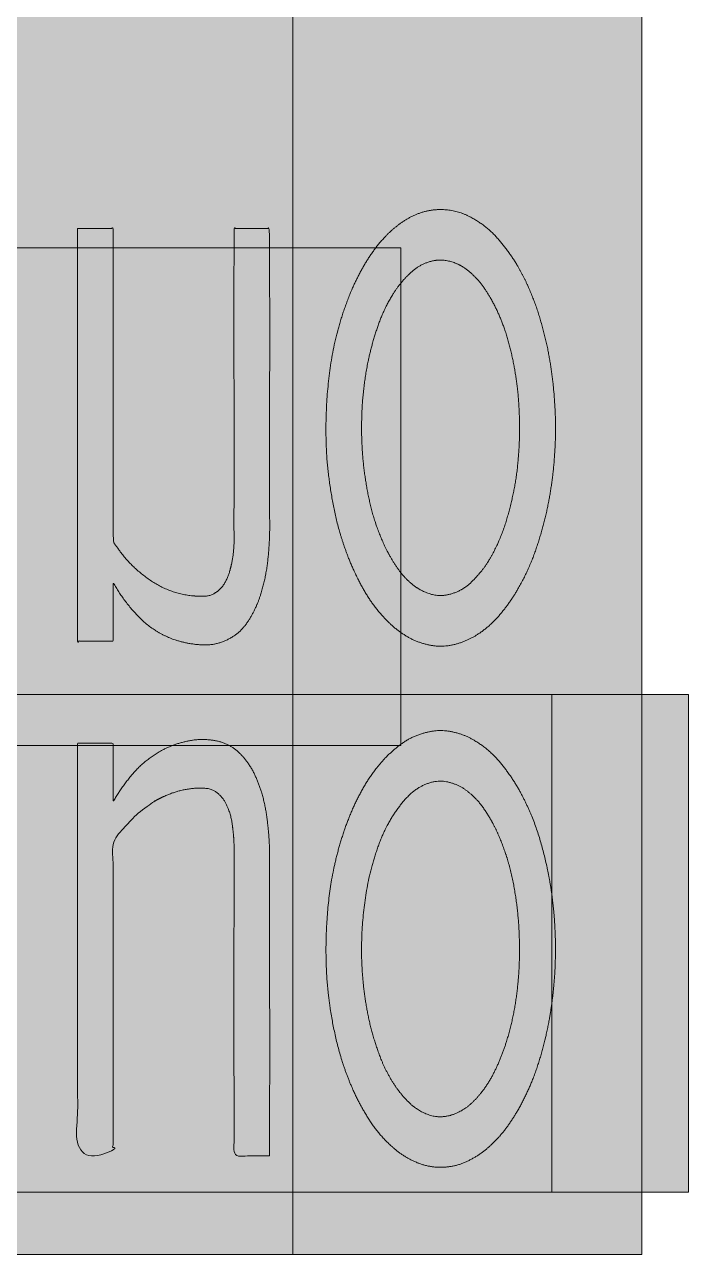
# Model space of a CAD drawing. Header units: millimetres. Extents: x 35.02 to 42.05, y 15.38 to 24.94.
# Drawn here: x 38.875 to 39.876, y 19.27 to 21.123 of the extents above; entities that cross this region are included whole.
import ezdxf

# ---------------------------------------------------------------- set-up
doc = ezdxf.new("R2010")
doc.units = ezdxf.units.MM
doc.header["$LTSCALE"] = 20
doc.layers.add('Smart box Ultra', color=7, linetype='Continuous', lineweight=5)

msp = doc.modelspace()

# ---------------------------------------------------------------- hatches: boundary and pattern name
at = {"layer": 'Smart box Ultra', "linetype": 'Continuous', "lineweight": 5, "transparency": 33554687}
h = msp.add_hatch(color=256, dxfattribs=at)
h.set_gradient(color1=(255, 0, 0), color2=(255, 0, 0))
h.paths.add_polyline_path([(39.2798, 19.3634), (37.9725, 19.3634), (37.9725, 20.1134), (38.2759, 20.1134), (38.2759, 20.0367), (39.2798, 20.0367), (39.2798, 19.3634), (39.8762, 19.3634), (39.8762, 20.1134), (39.4427, 20.1134), (39.4427, 20.7867), (39.2798, 20.7867), (39.2798, 21.2695), (37.8059, 21.2695), (37.8059, 19.2695), (39.2798, 19.2695)])
h.paths.add_polyline_path([(39.2798, 20.0367), (39.2798, 20.1134), (38.2759, 20.1134), (38.2759, 20.7867), (39.2798, 20.7867), (39.2798, 20.1134), (39.4427, 20.1134), (39.4427, 20.0367)])
at = {"layer": 'Smart box Ultra', "linetype": 'Continuous', "lineweight": 0, "true_color": 0xcccccb, "transparency": 33554687}
for points in [[(39.6645, 20.6323), (39.6643, 20.6337), (39.6608, 20.6501), (39.6567, 20.6663), (39.6519, 20.6823), (39.6466, 20.6981), (39.6406, 20.7137), (39.6339, 20.7291), (39.6267, 20.7442), (39.6188, 20.7592), (39.6181, 20.7604), (39.6176, 20.7613), (39.6134, 20.7683), (39.6092, 20.7749), (39.6049, 20.7811), (39.6006, 20.7869), (39.5963, 20.7924), (39.5919, 20.7975), (39.5874, 20.8023), (39.583, 20.8067), (39.5785, 20.8107), (39.5741, 20.8145), (39.5697, 20.8181), (39.5654, 20.8214), (39.5612, 20.8245), (39.557, 20.8274), (39.5529, 20.8299), (39.5488, 20.8323), (39.5479, 20.8328), (39.5473, 20.8331), (39.5401, 20.8365), (39.5328, 20.8392), (39.5254, 20.8414), (39.5179, 20.8429), (39.5104, 20.8439), (39.5027, 20.8442), (39.4949, 20.8439), (39.4871, 20.8431), (39.4864, 20.8429), (39.4856, 20.8428), (39.4766, 20.8402), (39.4678, 20.8371), (39.4594, 20.8334), (39.4513, 20.8292), (39.4436, 20.8245), (39.4362, 20.8191), (39.4292, 20.8133), (39.4225, 20.8069), (39.4219, 20.8063), (39.4212, 20.8056), (39.413, 20.7963), (39.4053, 20.7868), (39.3981, 20.7769), (39.3913, 20.7668), (39.385, 20.7564), (39.3791, 20.7457), (39.3737, 20.7348), (39.3688, 20.7235), (39.3684, 20.7226), (39.3674, 20.7201), (39.3632, 20.7093), (39.3592, 20.6979), (39.3553, 20.6859), (39.3516, 20.6734), (39.348, 20.6603), (39.3446, 20.6467), (39.3413, 20.6325), (39.3382, 20.6177), (39.3354, 20.6023), (39.3332, 20.5862), (39.3315, 20.5694), (39.3303, 20.5519), (39.3296, 20.5337), (39.3295, 20.5148), (39.3299, 20.4952), (39.3308, 20.4749), (39.331, 20.4723), (39.3311, 20.4707), (39.3328, 20.4513), (39.3352, 20.4321), (39.3383, 20.413), (39.342, 20.394), (39.3464, 20.3752), (39.3515, 20.3565), (39.3572, 20.3379), (39.3637, 20.3194), (39.3643, 20.3179), (39.3647, 20.3169), (39.3696, 20.3049), (39.375, 20.2932), (39.3809, 20.2818), (39.3873, 20.2706), (39.3942, 20.2598), (39.4016, 20.2492), (39.4095, 20.2388), (39.4179, 20.2288), (39.4186, 20.228), (39.4192, 20.2274), (39.426, 20.2204), (39.4332, 20.214), (39.4408, 20.2082), (39.4488, 20.203), (39.4572, 20.1984), (39.466, 20.1944), (39.4752, 20.191), (39.4847, 20.1882), (39.4855, 20.188), (39.4863, 20.1878), (39.4923, 20.1869), (39.4981, 20.1864), (39.5036, 20.1861), (39.5089, 20.1862), (39.514, 20.1866), (39.5189, 20.1873), (39.5235, 20.1883), (39.5279, 20.1897), (39.5321, 20.1912), (39.5361, 20.1928), (39.54, 20.1943), (39.5436, 20.1959), (39.547, 20.1976), (39.5503, 20.1992), (39.5534, 20.2009), (39.5562, 20.2026), (39.5569, 20.203), (39.5577, 20.2035), (39.5666, 20.2102), (39.575, 20.2172), (39.583, 20.2246), (39.5906, 20.2324), (39.5977, 20.2406), (39.6043, 20.2491), (39.6105, 20.2581), (39.6163, 20.2674), (39.6167, 20.2682), (39.6174, 20.2693), (39.6251, 20.2835), (39.6322, 20.2979), (39.6386, 20.3125), (39.6446, 20.3273), (39.6499, 20.3424), (39.6547, 20.3576), (39.6588, 20.3731), (39.6624, 20.3887), (39.6627, 20.39), (39.6633, 20.3925), (39.6682, 20.4187), (39.6723, 20.4432), (39.6754, 20.4661), (39.6775, 20.4874), (39.6787, 20.5071), (39.679, 20.5251), (39.6783, 20.5415), (39.6766, 20.5563), (39.6746, 20.5695), (39.6728, 20.5811), (39.6713, 20.5911), (39.67, 20.5995), (39.669, 20.6063), (39.6682, 20.6115), (39.6676, 20.6151), (39.6673, 20.6171), (39.6671, 20.6183), (39.6669, 20.6196), (39.6666, 20.6209), (39.6664, 20.6223), (39.6662, 20.6236), (39.6659, 20.6251), (39.6656, 20.6265), (39.6653, 20.628), (39.6651, 20.6294), (39.6649, 20.6306), (39.6647, 20.6316), (39.6645, 20.6323), (39.6644, 20.6328), (39.6644, 20.6332), (39.6644, 20.6333), (39.6644, 20.6331), (39.6644, 20.6329), (39.6645, 20.6327), (39.6645, 20.6326), (39.6645, 20.6325), (39.6645, 20.6323), (39.6645, 20.6323), (39.6646, 20.6322), (39.6646, 20.6322), (39.6646, 20.6322), (39.6646, 20.6322), (39.6646, 20.6322), (39.6646, 20.6322), (39.6646, 20.6322), (39.6646, 20.6322), (39.6645, 20.6322)], [(38.9554, 20.8158), (39.0089, 20.8158), (39.0089, 20.811), (39.009, 20.7539), (39.009, 20.6968), (39.009, 20.6397), (39.009, 20.5826), (39.009, 20.5255), (39.009, 20.4684), (39.009, 20.4113), (39.0089, 20.3543), (39.0089, 20.3494), (39.0089, 20.3491), (39.009, 20.3481), (39.0091, 20.347), (39.0093, 20.3459), (39.0096, 20.3448), (39.01, 20.3436), (39.0105, 20.3425), (39.0111, 20.3413), (39.0117, 20.3401), (39.0125, 20.3389), (39.0133, 20.3376), (39.0141, 20.3363), (39.015, 20.335), (39.016, 20.3336), (39.017, 20.3322), (39.018, 20.3308), (39.0192, 20.3293), (39.0193, 20.3291), (39.0201, 20.3281), (39.0236, 20.3235), (39.0275, 20.319), (39.0318, 20.3143), (39.0363, 20.3096), (39.0412, 20.3048), (39.0464, 20.2999), (39.0519, 20.2949), (39.0577, 20.2899), (39.064, 20.285), (39.0709, 20.2806), (39.0783, 20.2765), (39.0863, 20.2729), (39.0949, 20.2697), (39.104, 20.2669), (39.1137, 20.2646), (39.124, 20.2626), (39.1254, 20.2624), (39.1258, 20.2624), (39.1275, 20.2622), (39.1293, 20.262), (39.1312, 20.2618), (39.1332, 20.2617), (39.1353, 20.2615), (39.1375, 20.2613), (39.1397, 20.2611), (39.1421, 20.261), (39.1445, 20.2609), (39.147, 20.2611), (39.1495, 20.2614), (39.152, 20.262), (39.1546, 20.2628), (39.1573, 20.2638), (39.16, 20.265), (39.1627, 20.2665), (39.1631, 20.2667), (39.1634, 20.2669), (39.1675, 20.2705), (39.1712, 20.2742), (39.1746, 20.2782), (39.1775, 20.2824), (39.18, 20.2869), (39.1822, 20.2915), (39.184, 20.2964), (39.1853, 20.3016), (39.1855, 20.302), (39.1857, 20.303), (39.1867, 20.3071), (39.1875, 20.3115), (39.1883, 20.3161), (39.189, 20.3209), (39.1895, 20.3258), (39.19, 20.331), (39.1904, 20.3364), (39.1907, 20.3419), (39.191, 20.3477), (39.1911, 20.3537), (39.1913, 20.36), (39.1914, 20.3666), (39.1914, 20.3733), (39.1914, 20.3804), (39.1913, 20.3877), (39.1912, 20.3952), (39.1912, 20.3962), (39.1912, 20.4005), (39.1912, 20.4519), (39.1912, 20.5033), (39.1912, 20.5546), (39.1912, 20.606), (39.1912, 20.6574), (39.1913, 20.7087), (39.1913, 20.7601), (39.1914, 20.8115), (39.1914, 20.8158), (39.192, 20.8158), (39.1985, 20.8158), (39.205, 20.8158), (39.2116, 20.8158), (39.2181, 20.8158), (39.2246, 20.8158), (39.2311, 20.8158), (39.2376, 20.8158), (39.2442, 20.8158), (39.2447, 20.8158), (39.2447, 20.8113), (39.2448, 20.7579), (39.2449, 20.7044), (39.2449, 20.651), (39.2449, 20.5975), (39.245, 20.5441), (39.245, 20.4906), (39.245, 20.4372), (39.2449, 20.3838), (39.2449, 20.3792), (39.245, 20.3779), (39.245, 20.3723), (39.245, 20.3664), (39.245, 20.3602), (39.2448, 20.3538), (39.2446, 20.3472), (39.2444, 20.3403), (39.244, 20.3332), (39.2436, 20.3258), (39.243, 20.3181), (39.242, 20.3102), (39.2407, 20.302), (39.239, 20.2936), (39.2371, 20.2849), (39.2347, 20.2759), (39.2321, 20.2666), (39.2291, 20.2571), (39.2286, 20.2559), (39.2284, 20.2551), (39.2271, 20.2519), (39.2258, 20.2486), (39.2243, 20.2452), (39.2226, 20.2416), (39.2208, 20.2379), (39.2189, 20.2341), (39.2168, 20.2302), (39.2146, 20.2262), (39.2122, 20.2221), (39.2093, 20.2182), (39.2059, 20.2143), (39.2022, 20.2106), (39.1981, 20.207), (39.1935, 20.2035), (39.1885, 20.2001), (39.1831, 20.1968), (39.1824, 20.1965), (39.1816, 20.1961), (39.1754, 20.1936), (39.1694, 20.1915), (39.1635, 20.1899), (39.1578, 20.1887), (39.1522, 20.1879), (39.1468, 20.1876), (39.1415, 20.1877), (39.1363, 20.1882), (39.1314, 20.189), (39.1266, 20.1898), (39.122, 20.1907), (39.1177, 20.1916), (39.1135, 20.1926), (39.1095, 20.1936), (39.1058, 20.1946), (39.1022, 20.1958), (39.1014, 20.196), (39.1001, 20.1965), (39.0946, 20.1988), (39.089, 20.2014), (39.0834, 20.2044), (39.0777, 20.2078), (39.0719, 20.2115), (39.066, 20.2155), (39.0601, 20.2199), (39.0541, 20.2247), (39.0481, 20.2299), (39.0423, 20.2356), (39.0365, 20.2418), (39.0309, 20.2486), (39.0254, 20.2558), (39.0201, 20.2636), (39.0149, 20.2719), (39.0098, 20.2808), (39.0091, 20.2819), (39.0091, 20.281), (39.009, 20.2702), (39.009, 20.2595), (39.0089, 20.2487), (39.0089, 20.2379), (39.0089, 20.2272), (39.0089, 20.2164), (39.0089, 20.2056), (39.0089, 20.1948), (39.0089, 20.1939), (39.0084, 20.1939), (39.0018, 20.1939), (38.9953, 20.1939), (38.9887, 20.1938), (38.9822, 20.1938), (38.9756, 20.1938), (38.969, 20.1938), (38.9624, 20.1937), (38.9558, 20.1937), (38.9552, 20.1937), (38.9552, 20.2002), (38.9553, 20.2675), (38.9553, 20.3307), (38.9553, 20.3897), (38.9553, 20.4444), (38.9553, 20.4949), (38.9553, 20.5412), (38.9553, 20.5833), (38.9553, 20.6212), (38.9554, 20.6549), (38.9554, 20.6845), (38.9554, 20.7101), (38.9554, 20.7315), (38.9554, 20.7489), (38.9554, 20.7622), (38.9554, 20.7715), (38.9554, 20.7766), (38.9554, 20.7798), (38.9554, 20.7831), (38.9554, 20.7865), (38.9554, 20.7899), (38.9554, 20.7935), (38.9554, 20.7972), (38.9554, 20.8009), (38.9554, 20.8048), (38.9554, 20.8084), (38.9554, 20.8115), (38.9554, 20.8139), (38.9554, 20.8158), (38.9554, 20.8172), (38.9554, 20.8179), (38.9554, 20.8181), (38.9554, 20.8177), (38.9554, 20.8171), (38.9554, 20.8166), (38.9554, 20.8162), (38.9554, 20.8158), (38.9554, 20.8156), (38.9554, 20.8155), (38.9554, 20.8155), (38.9554, 20.8155), (38.9554, 20.8156), (38.9554, 20.8157), (38.9554, 20.8158), (38.9554, 20.8158), (38.9554, 20.8158), (38.9554, 20.8158), (38.9554, 20.8158), (38.9554, 20.8157), (38.9554, 20.8157), (38.9554, 20.8156), (38.9554, 20.8156), (38.9554, 20.8156), (38.9554, 20.8157), (38.9554, 20.8157), (38.9554, 20.8158)], [(39.6703, 19.8123), (39.67, 19.814), (39.6671, 19.8342), (39.6632, 19.8542), (39.6585, 19.8739), (39.6529, 19.8933), (39.6464, 19.9124), (39.6391, 19.9313), (39.6309, 19.9499), (39.6218, 19.9682), (39.6209, 19.9697), (39.6204, 19.9706), (39.6165, 19.9775), (39.6125, 19.9841), (39.6085, 19.9903), (39.6044, 19.9962), (39.6003, 20.0017), (39.5962, 20.0069), (39.592, 20.0117), (39.5878, 20.0162), (39.5836, 20.0204), (39.5794, 20.0243), (39.5753, 20.028), (39.5713, 20.0315), (39.5673, 20.0347), (39.5633, 20.0377), (39.5594, 20.0404), (39.5556, 20.0429), (39.5547, 20.0435), (39.554, 20.0439), (39.5487, 20.0469), (39.5435, 20.0496), (39.5384, 20.0519), (39.5334, 20.0539), (39.5284, 20.0555), (39.5236, 20.0568), (39.5189, 20.0577), (39.5143, 20.0582), (39.5098, 20.0585), (39.5055, 20.0587), (39.5013, 20.0587), (39.4973, 20.0586), (39.4934, 20.0583), (39.4897, 20.0579), (39.4862, 20.0573), (39.4828, 20.0566), (39.482, 20.0564), (39.4811, 20.0562), (39.4744, 20.0542), (39.468, 20.052), (39.462, 20.0496), (39.4563, 20.047), (39.4511, 20.0443), (39.4461, 20.0413), (39.4416, 20.0381), (39.4375, 20.0348), (39.4336, 20.0314), (39.4299, 20.028), (39.4264, 20.0248), (39.4231, 20.0216), (39.4199, 20.0184), (39.417, 20.0154), (39.4143, 20.0124), (39.4117, 20.0095), (39.4112, 20.0088), (39.4104, 20.008), (39.4023, 19.9971), (39.3946, 19.9861), (39.3875, 19.9747), (39.3808, 19.9631), (39.3747, 19.9513), (39.3691, 19.9391), (39.364, 19.9267), (39.3594, 19.9141), (39.359, 19.913), (39.3582, 19.9107), (39.355, 19.9007), (39.3519, 19.8903), (39.3489, 19.8793), (39.346, 19.8679), (39.3433, 19.8559), (39.3407, 19.8435), (39.3382, 19.8306), (39.3358, 19.8171), (39.3337, 19.8032), (39.332, 19.7886), (39.3308, 19.7734), (39.33, 19.7575), (39.3296, 19.7411), (39.3297, 19.724), (39.3302, 19.7063), (39.3311, 19.688), (39.3312, 19.6856), (39.3314, 19.6838), (39.3332, 19.6628), (39.3359, 19.642), (39.3394, 19.6214), (39.3437, 19.601), (39.3488, 19.5808), (39.3547, 19.5607), (39.3615, 19.5408), (39.369, 19.5212), (39.3697, 19.5195), (39.3702, 19.5185), (39.3722, 19.514), (39.3744, 19.5094), (39.3768, 19.5046), (39.3793, 19.4996), (39.382, 19.4945), (39.3848, 19.4892), (39.3878, 19.4837), (39.391, 19.4781), (39.3945, 19.4723), (39.3983, 19.4665), (39.4026, 19.4607), (39.4074, 19.4549), (39.4125, 19.449), (39.4181, 19.443), (39.4241, 19.437), (39.4305, 19.431), (39.4314, 19.4302), (39.432, 19.4297), (39.4347, 19.4274), (39.4376, 19.4251), (39.4407, 19.4228), (39.4441, 19.4205), (39.4476, 19.4182), (39.4513, 19.4158), (39.4552, 19.4135), (39.4593, 19.4111), (39.4637, 19.4088), (39.4683, 19.4069), (39.4732, 19.4052), (39.4785, 19.4037), (39.484, 19.4026), (39.4898, 19.4017), (39.4959, 19.4012), (39.5023, 19.4008), (39.5032, 19.4009), (39.504, 19.4009), (39.5104, 19.4013), (39.5165, 19.4019), (39.5223, 19.4029), (39.5278, 19.4041), (39.533, 19.4055), (39.5379, 19.4073), (39.5425, 19.4093), (39.5468, 19.4115), (39.5509, 19.4139), (39.5548, 19.4163), (39.5584, 19.4186), (39.5619, 19.421), (39.5652, 19.4233), (39.5683, 19.4256), (39.5712, 19.4279), (39.5739, 19.4301), (39.5745, 19.4307), (39.5752, 19.4313), (39.5829, 19.4388), (39.5902, 19.4465), (39.5971, 19.4546), (39.6036, 19.4629), (39.6097, 19.4715), (39.6155, 19.4804), (39.6208, 19.4896), (39.6258, 19.4991), (39.6262, 19.4999), (39.6268, 19.5011), (39.6336, 19.5154), (39.6398, 19.5299), (39.6455, 19.5446), (39.6506, 19.5594), (39.6552, 19.5744), (39.6593, 19.5896), (39.6628, 19.6049), (39.6658, 19.6204), (39.6661, 19.6217), (39.6664, 19.6237), (39.6698, 19.6442), (39.6726, 19.6635), (39.6748, 19.6816), (39.6764, 19.6983), (39.6774, 19.7138), (39.6778, 19.728), (39.6775, 19.7409), (39.6767, 19.7525), (39.6756, 19.7629), (39.6747, 19.772), (39.6739, 19.7799), (39.6732, 19.7865), (39.6727, 19.7918), (39.6722, 19.7959), (39.6719, 19.7988), (39.6718, 19.8003), (39.6716, 19.8013), (39.6715, 19.8023), (39.6714, 19.8033), (39.6713, 19.8044), (39.6711, 19.8055), (39.671, 19.8066), (39.6709, 19.8078), (39.6707, 19.8089), (39.6706, 19.81), (39.6704, 19.811), (39.6703, 19.8117), (39.6703, 19.8123), (39.6702, 19.8128), (39.6702, 19.813), (39.6702, 19.8131), (39.6702, 19.813), (39.6702, 19.8128), (39.6702, 19.8127), (39.6702, 19.8126), (39.6702, 19.8125), (39.6702, 19.8124), (39.6703, 19.8123), (39.6703, 19.8123), (39.6703, 19.8122), (39.6703, 19.8122), (39.6703, 19.8122), (39.6703, 19.8122), (39.6703, 19.8122), (39.6703, 19.8123), (39.6703, 19.8123), (39.6703, 19.8123)], [(39.0818, 20.0289), (39.0826, 20.0293), (39.0888, 20.0325), (39.0949, 20.0353), (39.1009, 20.0377), (39.1068, 20.0398), (39.1125, 20.0415), (39.1181, 20.0429), (39.1236, 20.0439), (39.1289, 20.0445), (39.1341, 20.0449), (39.1391, 20.0451), (39.144, 20.0452), (39.1486, 20.0451), (39.1531, 20.0449), (39.1574, 20.0445), (39.1615, 20.044), (39.1654, 20.0433), (39.1663, 20.0431), (39.1672, 20.0429), (39.1706, 20.0419), (39.1741, 20.0407), (39.1777, 20.0392), (39.1812, 20.0374), (39.1849, 20.0354), (39.1885, 20.0332), (39.1922, 20.0307), (39.196, 20.028), (39.1997, 20.025), (39.2032, 20.0216), (39.2067, 20.0179), (39.2099, 20.0138), (39.2131, 20.0094), (39.2161, 20.0047), (39.219, 19.9995), (39.2217, 19.9941), (39.222, 19.9934), (39.2226, 19.9922), (39.2263, 19.9831), (39.2297, 19.9743), (39.2327, 19.9656), (39.2353, 19.9572), (39.2374, 19.9491), (39.2392, 19.9411), (39.2405, 19.9334), (39.2415, 19.926), (39.2422, 19.9187), (39.2428, 19.9117), (39.2434, 19.905), (39.2439, 19.8985), (39.2443, 19.8922), (39.2446, 19.8862), (39.2448, 19.8804), (39.2449, 19.8749), (39.2449, 19.8736), (39.2449, 19.8689), (39.2449, 19.8131), (39.2449, 19.7574), (39.2449, 19.7016), (39.2449, 19.6458), (39.2449, 19.59), (39.2448, 19.5343), (39.2448, 19.4785), (39.2447, 19.4227), (39.2447, 19.418), (39.2442, 19.418), (39.2376, 19.418), (39.2311, 19.418), (39.2246, 19.418), (39.2181, 19.418), (39.2116, 19.4179), (39.205, 19.4179), (39.1985, 19.4179), (39.192, 19.4178), (39.1914, 19.4178), (39.1914, 19.4227), (39.1913, 19.4803), (39.1912, 19.5379), (39.1912, 19.5955), (39.1911, 19.6531), (39.1911, 19.7107), (39.1911, 19.7683), (39.1912, 19.8259), (39.1912, 19.8835), (39.1912, 19.8884), (39.1912, 19.8891), (39.1911, 19.8968), (39.1906, 19.9045), (39.1897, 19.9121), (39.1884, 19.9195), (39.1867, 19.9269), (39.1846, 19.9342), (39.1821, 19.9415), (39.1792, 19.9486), (39.1789, 19.9492), (39.1787, 19.9495), (39.1772, 19.9523), (39.1756, 19.9549), (39.1739, 19.9573), (39.1722, 19.9594), (39.1704, 19.9614), (39.1685, 19.9632), (39.1666, 19.9647), (39.1646, 19.9661), (39.1625, 19.9672), (39.1605, 19.9683), (39.1585, 19.9692), (39.1566, 19.97), (39.1547, 19.9707), (39.1528, 19.9713), (39.151, 19.9717), (39.1491, 19.972), (39.1487, 19.972), (39.1481, 19.9721), (39.1406, 19.9722), (39.1333, 19.9719), (39.126, 19.9713), (39.1188, 19.9702), (39.1116, 19.9688), (39.1046, 19.967), (39.0976, 19.9647), (39.0908, 19.9621), (39.0902, 19.9618), (39.0892, 19.9614), (39.0783, 19.9559), (39.0679, 19.9498), (39.058, 19.9431), (39.0486, 19.9358), (39.0398, 19.9279), (39.0314, 19.9194), (39.0236, 19.9104), (39.0163, 19.9007), (39.0157, 19.8999), (39.0157, 19.8997), (39.0143, 19.898), (39.013, 19.8963), (39.012, 19.8945), (39.011, 19.8926), (39.0103, 19.8906), (39.0097, 19.8886), (39.0092, 19.8866), (39.0089, 19.8844), (39.0089, 19.8842), (39.0089, 19.418), (38.9552, 19.418), (38.9552, 20.0399), (38.9558, 20.0399), (38.9624, 20.04), (38.969, 20.04), (38.9756, 20.04), (38.9821, 20.04), (38.9887, 20.04), (38.9953, 20.04), (39.0018, 20.04), (39.0084, 20.0399), (39.0089, 20.0399), (39.0089, 20.039), (39.0089, 20.0282), (39.0088, 20.0174), (39.0088, 20.0066), (39.0088, 19.9958), (39.0089, 19.9851), (39.0089, 19.9743), (39.009, 19.9636), (39.0091, 19.9528), (39.0091, 19.9519), (39.0097, 19.9529), (39.0134, 19.9593), (39.0171, 19.9654), (39.0209, 19.9712), (39.0247, 19.9768), (39.0286, 19.9821), (39.0326, 19.987), (39.0366, 19.9917), (39.0406, 19.9961), (39.0446, 20.0002), (39.0484, 20.0039), (39.0519, 20.0073), (39.0552, 20.0104), (39.0583, 20.0131), (39.0611, 20.0155), (39.0638, 20.0175), (39.0662, 20.0192), (39.0684, 20.0207), (39.0705, 20.022), (39.0723, 20.0232), (39.074, 20.0243), (39.0755, 20.0252), (39.0769, 20.0261), (39.078, 20.0268), (39.079, 20.0273), (39.0798, 20.0278), (39.0805, 20.0282), (39.081, 20.0285), (39.0815, 20.0287), (39.0818, 20.0289), (39.082, 20.029), (39.0821, 20.0291), (39.0821, 20.0291), (39.082, 20.029), (39.0819, 20.029), (39.0818, 20.0289), (39.0818, 20.0289), (39.0818, 20.0289), (39.0818, 20.0289), (39.0818, 20.0289), (39.0819, 20.029), (39.0819, 20.029), (39.082, 20.029), (39.082, 20.029), (39.082, 20.029), (39.0819, 20.029), (39.0819, 20.029), (39.0818, 20.0289)]]:
    msp.add_hatch(color=254, dxfattribs=at).paths.add_polyline_path(points)

# ---------------------------------------------------------------- linework, layer by layer
at = {"layer": 'Smart box Ultra', "color": 7, "lineweight": 15}
for p, q in [((39.8059, 21.2695), (39.8059, 19.2695)), ((39.8059, 19.2695), (37.8059, 19.2695))]:
    msp.add_line(p, q, dxfattribs=at)
at = {"layer": 'Smart box Ultra', "color": 7, "lineweight": 5, "flags": 128}
for points in [[(37.8059, 21.2695), (37.8059, 19.2695), (39.8059, 19.2695), (39.8059, 21.2695)], [(37.8059, 21.2695), (37.8059, 19.2695), (39.8059, 19.2695), (39.8059, 21.2695)], [(38.0319, 19.3634), (39.6703, 19.3634), (39.6703, 20.1134), (38.0319, 20.1134)]]:
    msp.add_lwpolyline(points, close=True, dxfattribs=at)
at = {"layer": 'Smart box Ultra', "flags": 128}
for points in [[(37.8059, 21.2695), (37.8059, 19.2695), (37.8059, 19.2695), (39.2798, 19.2695), (39.2798, 19.2695), (39.2798, 21.2695), (39.2798, 21.2695), (37.8059, 21.2695), (37.8059, 21.2695), (37.8059, 21.2695)], [(37.8059, 21.2695), (37.8059, 19.2695), (39.8059, 19.2695), (39.8059, 21.2695)], [(38.2759, 20.0367), (39.4427, 20.0367), (39.4427, 20.0367), (39.4427, 20.7867), (39.4427, 20.7867), (38.2759, 20.7867), (38.2759, 20.7867), (38.2759, 20.0367), (38.2759, 20.0367), (38.2759, 20.0367)], [(37.9725, 19.3634), (39.8762, 19.3634), (39.8762, 19.3634), (39.8762, 20.1134), (39.8762, 20.1134), (37.9725, 20.1134), (37.9725, 20.1134), (37.9725, 19.3634)]]:
    msp.add_lwpolyline(points, close=True, dxfattribs=at)
at = {"layer": 'Smart box Ultra', "color": 7, "lineweight": 15, "flags": 128}
msp.add_lwpolyline([(37.8059, 19.2695), (37.8059, 21.2695), (39.8059, 21.2695), (39.8059, 19.2695)], close=True, dxfattribs=at)
at = {"layer": 'Smart box Ultra', "color": 7, "lineweight": 15}
for points, knots in [([(39.6645, 20.6323), (39.6578, 20.6656), (39.6354, 20.7306), (39.6181, 20.7604), (39.6052, 20.782), (39.571, 20.8207), (39.5479, 20.8328), (39.534, 20.8404), (39.5021, 20.8456), (39.4864, 20.8429), (39.4676, 20.8395), (39.435, 20.8195), (39.4219, 20.8063), (39.4043, 20.7882), (39.3782, 20.7454), (39.3684, 20.7226), (39.3435, 20.6634), (39.3272, 20.5358), (39.331, 20.4723), (39.334, 20.433), (39.3497, 20.355), (39.3643, 20.3179), (39.374, 20.2936), (39.4003, 20.2475), (39.4186, 20.228), (39.4318, 20.2137), (39.4657, 20.192), (39.4855, 20.188), (39.504, 20.184), (39.5414, 20.1932), (39.5569, 20.203), (39.576, 20.2151), (39.6054, 20.2493), (39.6167, 20.2682), (39.6336, 20.2964), (39.6557, 20.3583), (39.6627, 20.39), (39.6755, 20.4497), (39.6762, 20.5723), (39.6645, 20.6323)], [0, 0, 0, 0.042843, 0.085686, 0.085686, 0.116947, 0.148208, 0.148208, 0.167177, 0.186147, 0.186147, 0.208921, 0.231696, 0.231696, 0.262722, 0.293748, 0.293748, 0.37387, 0.453992, 0.453992, 0.503704, 0.553416, 0.553416, 0.586051, 0.618687, 0.618687, 0.642385, 0.666083, 0.666083, 0.688322, 0.71056, 0.71056, 0.737919, 0.765278, 0.765278, 0.806117, 0.846955, 0.846955, 0.923478, 1, 1, 1]), ([(38.9554, 20.8158), (38.9822, 20.8158), (39.0089, 20.8158), (39.0091, 20.6992), (39.0089, 20.466), (39.0089, 20.3494), (39.0086, 20.3434), (39.0162, 20.3339), (39.0193, 20.3291), (39.0381, 20.3039), (39.0927, 20.2666), (39.1254, 20.2624), (39.1348, 20.2615), (39.1548, 20.2613), (39.1631, 20.2667), (39.1724, 20.2726), (39.1829, 20.2919), (39.1855, 20.302), (39.1916, 20.325), (39.191, 20.3725), (39.1912, 20.3962), (39.1914, 20.501), (39.1909, 20.711), (39.1914, 20.8158), (39.2048, 20.8157), (39.2313, 20.8158), (39.2447, 20.8158), (39.2451, 20.7067), (39.2448, 20.4884), (39.2449, 20.3792), (39.2456, 20.3481), (39.239, 20.2855), (39.2286, 20.2559), (39.2222, 20.2383), (39.2002, 20.2056), (39.1637, 20.187), (39.1207, 20.1895), (39.1014, 20.196), (39.0702, 20.2071), (39.0245, 20.2543), (39.0091, 20.2819), (39.0088, 20.2599), (39.0089, 20.216), (39.0089, 20.1939), (38.9956, 20.1937), (38.9687, 20.1938), (38.9552, 20.1937), (38.9554, 20.3492), (38.9553, 20.6604), (38.9554, 20.8158)], [0, 0, 0, 0.017918, 0.017918, 0.096062, 0.174207, 0.174207, 0.178256, 0.182305, 0.182305, 0.20472, 0.227136, 0.227136, 0.233551, 0.239967, 0.239967, 0.247144, 0.254322, 0.254322, 0.27067, 0.287018, 0.287018, 0.359477, 0.431937, 0.431937, 0.44119, 0.450443, 0.450443, 0.525876, 0.60131, 0.60131, 0.622812, 0.644315, 0.644315, 0.657127, 0.66994, 0.683298, 0.696656, 0.696656, 0.718364, 0.740071, 0.740071, 0.755215, 0.770359, 0.770359, 0.77954, 0.788721, 0.788721, 0.894361, 1, 1, 1]), ([(39.6161, 20.4374), (39.6108, 20.4047), (39.591, 20.3405), (39.5732, 20.3119), (39.5629, 20.2961), (39.5338, 20.2682), (39.514, 20.2639), (39.5004, 20.2606), (39.4736, 20.2692), (39.4629, 20.2772), (39.4472, 20.2893), (39.4254, 20.322), (39.4173, 20.3394), (39.4034, 20.3699), (39.3887, 20.435), (39.3856, 20.4679), (39.3823, 20.5056), (39.3862, 20.5814), (39.394, 20.6185), (39.3999, 20.6456), (39.4188, 20.6987), (39.4345, 20.7224), (39.4446, 20.7373), (39.4724, 20.7627), (39.491, 20.767), (39.5034, 20.7695), (39.5286, 20.7633), (39.5388, 20.7562), (39.555, 20.7448), (39.5779, 20.7126), (39.5994, 20.6677), (39.6143, 20.6083), (39.6181, 20.5783), (39.6221, 20.5431), (39.6212, 20.4723), (39.6161, 20.4374)], [0, 0, 0, 0.056381, 0.112761, 0.112761, 0.144367, 0.175972, 0.175972, 0.197766, 0.21956, 0.21956, 0.251766, 0.283972, 0.283972, 0.340135, 0.396298, 0.396298, 0.460811, 0.525323, 0.525323, 0.572542, 0.619761, 0.619761, 0.649659, 0.679558, 0.679558, 0.699319, 0.71908, 0.71908, 0.750485, 0.781891, 0.832052, 0.882212, 0.882212, 0.941106, 1, 1, 1]), ([(39.6703, 19.8123), (39.6646, 19.8532), (39.6412, 19.9332), (39.6209, 19.9697), (39.6087, 19.9913), (39.5765, 20.0303), (39.5547, 20.0435), (39.5387, 20.0533), (39.5005, 20.0612), (39.482, 20.0564), (39.4604, 20.0515), (39.4248, 20.025), (39.4112, 20.0088), (39.3935, 19.9876), (39.3681, 19.9387), (39.359, 19.913), (39.3398, 19.8583), (39.3276, 19.743), (39.3312, 19.6856), (39.3344, 19.6429), (39.3526, 19.559), (39.3697, 19.5195), (39.3806, 19.4948), (39.4104, 19.4485), (39.4314, 19.4302), (39.4459, 19.4174), (39.483, 19.4007), (39.5032, 19.4009), (39.5233, 19.4009), (39.56, 19.4178), (39.5745, 19.4307), (39.591, 19.4451), (39.6163, 19.4806), (39.6411, 19.5286), (39.6603, 19.5903), (39.6661, 19.6217), (39.6747, 19.6688), (39.6767, 19.7649), (39.6703, 19.8123)], [0, 0, 0, 0.051341, 0.102682, 0.102682, 0.13314, 0.163598, 0.163598, 0.186112, 0.208625, 0.208625, 0.234818, 0.261012, 0.261012, 0.295227, 0.329443, 0.329443, 0.402225, 0.475008, 0.475008, 0.52913, 0.583252, 0.583252, 0.617232, 0.651211, 0.651211, 0.674935, 0.698658, 0.698658, 0.722382, 0.746105, 0.746105, 0.772917, 0.799728, 0.839777, 0.879826, 0.879826, 0.939913, 1, 1, 1]), ([(39.0818, 20.0289), (39.1008, 20.0391), (39.1447, 20.0479), (39.186, 20.0388), (39.2141, 20.0103), (39.2352, 19.9653), (39.2444, 19.9041), (39.2449, 19.8736), (39.2448, 19.7597), (39.2451, 19.5319), (39.2447, 19.418), (39.2313, 19.418), (39.2048, 19.4179), (39.1914, 19.4178), (39.1911, 19.5355), (39.1912, 19.7707), (39.1912, 19.8884), (39.1906, 19.9039), (39.186, 19.9351), (39.1746, 19.9577), (39.159, 19.9711), (39.1487, 19.972), (39.1337, 19.9731), (39.1039, 19.9676), (39.0672, 19.9522), (39.0298, 19.9195), (39.0157, 19.8999), (39.0134, 19.8964), (39.0085, 19.8888), (39.0089, 19.8842), (39.0089, 19.6511), (39.0089, 19.418), (38.9821, 19.418), (38.9552, 19.418), (38.9552, 19.729), (38.9552, 20.0399), (38.9687, 20.0399), (38.9956, 20.0401), (39.0089, 20.0399), (39.0089, 20.0179), (39.0088, 19.9738), (39.0091, 19.9519), (39.022, 19.9749), (39.0578, 20.0157), (39.0818, 20.0289)], [0, 0, 0, 0.014917, 0.029834, 0.043369, 0.056905, 0.079328, 0.101752, 0.101752, 0.185634, 0.269516, 0.269516, 0.279378, 0.289239, 0.289239, 0.375919, 0.462598, 0.462598, 0.47396, 0.485321, 0.492201, 0.499081, 0.499081, 0.509168, 0.519255, 0.536178, 0.5531, 0.5531, 0.556024, 0.558949, 0.558949, 0.706627, 0.706627, 0.723636, 0.723636, 0.920631, 0.920631, 0.929192, 0.937753, 0.937753, 0.951874, 0.965996, 0.965996, 0.982998, 1, 1, 1]), ([(39.602, 19.5904), (39.5962, 19.5723), (39.5808, 19.5373), (39.5701, 19.5216), (39.5625, 19.5107), (39.5436, 19.4912), (39.5316, 19.4848), (39.5212, 19.4791), (39.4967, 19.4758), (39.4853, 19.4798), (39.4688, 19.4853), (39.4441, 19.5089), (39.4347, 19.5225), (39.42, 19.5445), (39.4015, 19.594), (39.3955, 19.6196), (39.3841, 19.6705), (39.3829, 19.7755), (39.3926, 19.8267), (39.3979, 19.853), (39.4151, 19.9045), (39.4391, 19.945), (39.4681, 19.975), (39.4882, 19.9809), (39.5019, 19.9847), (39.53, 19.9773), (39.541, 19.9691), (39.5566, 19.9576), (39.5783, 19.9262), (39.5864, 19.9094), (39.6044, 19.8705), (39.6204, 19.7866), (39.6214, 19.7444), (39.6225, 19.7055), (39.6135, 19.6277), (39.602, 19.5904)], [0, 0, 0, 0.026801, 0.053603, 0.053603, 0.072394, 0.091184, 0.091184, 0.107587, 0.12399, 0.12399, 0.147629, 0.171267, 0.171267, 0.208981, 0.246694, 0.246694, 0.32177, 0.396846, 0.396846, 0.435495, 0.474145, 0.512795, 0.551444, 0.551444, 0.577646, 0.603848, 0.603848, 0.640476, 0.677104, 0.677104, 0.76115, 0.845196, 0.845196, 0.922598, 1, 1, 1])]:
    msp.add_open_spline(points, degree=2, knots=knots, dxfattribs=at)
at = {"layer": 'Smart box Ultra', "color": 7, "lineweight": 5}
for points, knots in [([(39.6645, 20.6323), (39.6578, 20.6656), (39.6354, 20.7306), (39.6181, 20.7604), (39.6052, 20.782), (39.571, 20.8207), (39.5479, 20.8328), (39.534, 20.8404), (39.5021, 20.8456), (39.4864, 20.8429), (39.4676, 20.8395), (39.435, 20.8195), (39.4219, 20.8063), (39.4043, 20.7882), (39.3782, 20.7454), (39.3684, 20.7226), (39.3435, 20.6634), (39.3272, 20.5358), (39.331, 20.4723), (39.334, 20.433), (39.3497, 20.355), (39.3643, 20.3179), (39.374, 20.2936), (39.4003, 20.2475), (39.4186, 20.228), (39.4318, 20.2137), (39.4657, 20.192), (39.4855, 20.188), (39.504, 20.184), (39.5414, 20.1932), (39.5569, 20.203), (39.576, 20.2151), (39.6054, 20.2493), (39.6167, 20.2682), (39.6336, 20.2964), (39.6557, 20.3583), (39.6627, 20.39), (39.6755, 20.4497), (39.6762, 20.5723), (39.6645, 20.6323)], [0, 0, 0, 0.042843, 0.085686, 0.085686, 0.116947, 0.148208, 0.148208, 0.167177, 0.186147, 0.186147, 0.208921, 0.231696, 0.231696, 0.262722, 0.293748, 0.293748, 0.37387, 0.453992, 0.453992, 0.503704, 0.553416, 0.553416, 0.586051, 0.618687, 0.618687, 0.642385, 0.666083, 0.666083, 0.688322, 0.71056, 0.71056, 0.737919, 0.765278, 0.765278, 0.806117, 0.846955, 0.846955, 0.923478, 1, 1, 1]), ([(38.9554, 20.8158), (38.9822, 20.8158), (39.0089, 20.8158), (39.0091, 20.6992), (39.0089, 20.466), (39.0089, 20.3494), (39.0086, 20.3434), (39.0162, 20.3339), (39.0193, 20.3291), (39.0381, 20.3039), (39.0927, 20.2666), (39.1254, 20.2624), (39.1348, 20.2615), (39.1548, 20.2613), (39.1631, 20.2667), (39.1724, 20.2726), (39.1829, 20.2919), (39.1855, 20.302), (39.1916, 20.325), (39.191, 20.3725), (39.1912, 20.3962), (39.1914, 20.501), (39.1909, 20.711), (39.1914, 20.8158), (39.2048, 20.8157), (39.2313, 20.8158), (39.2447, 20.8158), (39.2451, 20.7067), (39.2448, 20.4884), (39.2449, 20.3792), (39.2456, 20.3481), (39.239, 20.2855), (39.2286, 20.2559), (39.2222, 20.2383), (39.2002, 20.2056), (39.1637, 20.187), (39.1207, 20.1895), (39.1014, 20.196), (39.0702, 20.2071), (39.0245, 20.2543), (39.0091, 20.2819), (39.0088, 20.2599), (39.0089, 20.216), (39.0089, 20.1939), (38.9956, 20.1937), (38.9687, 20.1938), (38.9552, 20.1937), (38.9554, 20.3492), (38.9553, 20.6604), (38.9554, 20.8158)], [0, 0, 0, 0.017918, 0.017918, 0.096062, 0.174207, 0.174207, 0.178256, 0.182305, 0.182305, 0.20472, 0.227136, 0.227136, 0.233551, 0.239967, 0.239967, 0.247144, 0.254322, 0.254322, 0.27067, 0.287018, 0.287018, 0.359477, 0.431937, 0.431937, 0.44119, 0.450443, 0.450443, 0.525876, 0.60131, 0.60131, 0.622812, 0.644315, 0.644315, 0.657127, 0.66994, 0.683298, 0.696656, 0.696656, 0.718364, 0.740071, 0.740071, 0.755215, 0.770359, 0.770359, 0.77954, 0.788721, 0.788721, 0.894361, 1, 1, 1]), ([(39.6161, 20.4374), (39.6108, 20.4047), (39.591, 20.3405), (39.5732, 20.3119), (39.5629, 20.2961), (39.5338, 20.2682), (39.514, 20.2639), (39.5004, 20.2606), (39.4736, 20.2692), (39.4629, 20.2772), (39.4472, 20.2893), (39.4254, 20.322), (39.4173, 20.3394), (39.4034, 20.3699), (39.3887, 20.435), (39.3856, 20.4679), (39.3823, 20.5056), (39.3862, 20.5814), (39.394, 20.6185), (39.3999, 20.6456), (39.4188, 20.6987), (39.4345, 20.7224), (39.4446, 20.7373), (39.4724, 20.7627), (39.491, 20.767), (39.5034, 20.7695), (39.5286, 20.7633), (39.5388, 20.7562), (39.555, 20.7448), (39.5779, 20.7126), (39.5994, 20.6677), (39.6143, 20.6083), (39.6181, 20.5783), (39.6221, 20.5431), (39.6212, 20.4723), (39.6161, 20.4374)], [0, 0, 0, 0.056381, 0.112761, 0.112761, 0.144367, 0.175972, 0.175972, 0.197766, 0.21956, 0.21956, 0.251766, 0.283972, 0.283972, 0.340135, 0.396298, 0.396298, 0.460811, 0.525323, 0.525323, 0.572542, 0.619761, 0.619761, 0.649659, 0.679558, 0.679558, 0.699319, 0.71908, 0.71908, 0.750485, 0.781891, 0.832052, 0.882212, 0.882212, 0.941106, 1, 1, 1]), ([(39.6703, 19.8123), (39.6646, 19.8532), (39.6412, 19.9332), (39.6209, 19.9697), (39.6087, 19.9913), (39.5765, 20.0303), (39.5547, 20.0435), (39.5387, 20.0533), (39.5005, 20.0612), (39.482, 20.0564), (39.4604, 20.0515), (39.4248, 20.025), (39.4112, 20.0088), (39.3935, 19.9876), (39.3681, 19.9387), (39.359, 19.913), (39.3398, 19.8583), (39.3276, 19.743), (39.3312, 19.6856), (39.3344, 19.6429), (39.3526, 19.559), (39.3697, 19.5195), (39.3806, 19.4948), (39.4104, 19.4485), (39.4314, 19.4302), (39.4459, 19.4174), (39.483, 19.4007), (39.5032, 19.4009), (39.5233, 19.4009), (39.56, 19.4178), (39.5745, 19.4307), (39.591, 19.4451), (39.6163, 19.4806), (39.6411, 19.5286), (39.6603, 19.5903), (39.6661, 19.6217), (39.6747, 19.6688), (39.6767, 19.7649), (39.6703, 19.8123)], [0, 0, 0, 0.051341, 0.102682, 0.102682, 0.13314, 0.163598, 0.163598, 0.186112, 0.208625, 0.208625, 0.234818, 0.261012, 0.261012, 0.295227, 0.329443, 0.329443, 0.402225, 0.475008, 0.475008, 0.52913, 0.583252, 0.583252, 0.617232, 0.651211, 0.651211, 0.674935, 0.698658, 0.698658, 0.722382, 0.746105, 0.746105, 0.772917, 0.799728, 0.839777, 0.879826, 0.879826, 0.939913, 1, 1, 1]), ([(39.0818, 20.0289), (39.1008, 20.0391), (39.1447, 20.0479), (39.186, 20.0388), (39.2141, 20.0103), (39.2352, 19.9653), (39.2444, 19.9041), (39.2449, 19.8736), (39.2448, 19.7597), (39.2451, 19.5319), (39.2447, 19.418), (39.2313, 19.418), (39.2048, 19.4179), (39.1914, 19.4178), (39.1911, 19.5355), (39.1912, 19.7707), (39.1912, 19.8884), (39.1906, 19.9039), (39.186, 19.9351), (39.1746, 19.9577), (39.159, 19.9711), (39.1487, 19.972), (39.1337, 19.9731), (39.1039, 19.9676), (39.0672, 19.9522), (39.0298, 19.9195), (39.0157, 19.8999), (39.0134, 19.8964), (39.0085, 19.8888), (39.0089, 19.8842), (39.0089, 19.6511), (39.0089, 19.418), (38.9821, 19.418), (38.9552, 19.418), (38.9552, 19.729), (38.9552, 20.0399), (38.9687, 20.0399), (38.9956, 20.0401), (39.0089, 20.0399), (39.0089, 20.0179), (39.0088, 19.9738), (39.0091, 19.9519), (39.022, 19.9749), (39.0578, 20.0157), (39.0818, 20.0289)], [0, 0, 0, 0.014917, 0.029834, 0.043369, 0.056905, 0.079328, 0.101752, 0.101752, 0.185634, 0.269516, 0.269516, 0.279378, 0.289239, 0.289239, 0.375919, 0.462598, 0.462598, 0.47396, 0.485321, 0.492201, 0.499081, 0.499081, 0.509168, 0.519255, 0.536178, 0.5531, 0.5531, 0.556024, 0.558949, 0.558949, 0.706627, 0.706627, 0.723636, 0.723636, 0.920631, 0.920631, 0.929192, 0.937753, 0.937753, 0.951874, 0.965996, 0.965996, 0.982998, 1, 1, 1]), ([(39.602, 19.5904), (39.5962, 19.5723), (39.5808, 19.5373), (39.5701, 19.5216), (39.5625, 19.5107), (39.5436, 19.4912), (39.5316, 19.4848), (39.5212, 19.4791), (39.4967, 19.4758), (39.4853, 19.4798), (39.4688, 19.4853), (39.4441, 19.5089), (39.4347, 19.5225), (39.42, 19.5445), (39.4015, 19.594), (39.3955, 19.6196), (39.3841, 19.6705), (39.3829, 19.7755), (39.3926, 19.8267), (39.3979, 19.853), (39.4151, 19.9045), (39.4391, 19.945), (39.4681, 19.975), (39.4882, 19.9809), (39.5019, 19.9847), (39.53, 19.9773), (39.541, 19.9691), (39.5566, 19.9576), (39.5783, 19.9262), (39.5864, 19.9094), (39.6044, 19.8705), (39.6204, 19.7866), (39.6214, 19.7444), (39.6225, 19.7055), (39.6135, 19.6277), (39.602, 19.5904)], [0, 0, 0, 0.026801, 0.053603, 0.053603, 0.072394, 0.091184, 0.091184, 0.107587, 0.12399, 0.12399, 0.147629, 0.171267, 0.171267, 0.208981, 0.246694, 0.246694, 0.32177, 0.396846, 0.396846, 0.435495, 0.474145, 0.512795, 0.551444, 0.551444, 0.577646, 0.603848, 0.603848, 0.640476, 0.677104, 0.677104, 0.76115, 0.845196, 0.845196, 0.922598, 1, 1, 1])]:
    msp.add_open_spline(points, degree=2, knots=knots, dxfattribs=at)
at = {"layer": 'Smart box Ultra'}
for points, knots in [([(39.6645, 20.6323), (39.6578, 20.6656), (39.6354, 20.7306), (39.6181, 20.7604), (39.6052, 20.782), (39.571, 20.8207), (39.5479, 20.8328), (39.534, 20.8404), (39.5021, 20.8456), (39.4864, 20.8429), (39.4676, 20.8395), (39.435, 20.8195), (39.4219, 20.8063), (39.4043, 20.7882), (39.3782, 20.7454), (39.3684, 20.7226), (39.3435, 20.6634), (39.3272, 20.5358), (39.331, 20.4723), (39.334, 20.433), (39.3497, 20.355), (39.3643, 20.3179), (39.374, 20.2936), (39.4003, 20.2475), (39.4186, 20.228), (39.4318, 20.2137), (39.4657, 20.192), (39.4855, 20.188), (39.504, 20.184), (39.5414, 20.1932), (39.5569, 20.203), (39.576, 20.2151), (39.6054, 20.2493), (39.6167, 20.2682), (39.6336, 20.2964), (39.6557, 20.3583), (39.6627, 20.39), (39.6755, 20.4497), (39.6762, 20.5723), (39.6645, 20.6323)], [0, 0, 0, 0.042843, 0.085686, 0.085686, 0.116947, 0.148208, 0.148208, 0.167177, 0.186147, 0.186147, 0.208921, 0.231696, 0.231696, 0.262722, 0.293748, 0.293748, 0.37387, 0.453992, 0.453992, 0.503704, 0.553416, 0.553416, 0.586051, 0.618687, 0.618687, 0.642385, 0.666083, 0.666083, 0.688322, 0.71056, 0.71056, 0.737919, 0.765278, 0.765278, 0.806117, 0.846955, 0.846955, 0.923478, 1, 1, 1]), ([(38.9554, 20.8158), (38.9822, 20.8158), (39.0089, 20.8158), (39.0091, 20.6992), (39.0089, 20.466), (39.0089, 20.3494), (39.0086, 20.3434), (39.0162, 20.3339), (39.0193, 20.3291), (39.0381, 20.3039), (39.0927, 20.2666), (39.1254, 20.2624), (39.1348, 20.2615), (39.1548, 20.2613), (39.1631, 20.2667), (39.1724, 20.2726), (39.1829, 20.2919), (39.1855, 20.302), (39.1916, 20.325), (39.191, 20.3725), (39.1912, 20.3962), (39.1914, 20.501), (39.1909, 20.711), (39.1914, 20.8158), (39.2048, 20.8157), (39.2313, 20.8158), (39.2447, 20.8158), (39.2451, 20.7067), (39.2448, 20.4884), (39.2449, 20.3792), (39.2456, 20.3481), (39.239, 20.2855), (39.2286, 20.2559), (39.2222, 20.2383), (39.2002, 20.2056), (39.1637, 20.187), (39.1207, 20.1895), (39.1014, 20.196), (39.0702, 20.2071), (39.0245, 20.2543), (39.0091, 20.2819), (39.0088, 20.2599), (39.0089, 20.216), (39.0089, 20.1939), (38.9956, 20.1937), (38.9687, 20.1938), (38.9552, 20.1937), (38.9554, 20.3492), (38.9553, 20.6604), (38.9554, 20.8158)], [0, 0, 0, 0.017918, 0.017918, 0.096062, 0.174207, 0.174207, 0.178256, 0.182305, 0.182305, 0.20472, 0.227136, 0.227136, 0.233551, 0.239967, 0.239967, 0.247144, 0.254322, 0.254322, 0.27067, 0.287018, 0.287018, 0.359477, 0.431937, 0.431937, 0.44119, 0.450443, 0.450443, 0.525876, 0.60131, 0.60131, 0.622812, 0.644315, 0.644315, 0.657127, 0.66994, 0.683298, 0.696656, 0.696656, 0.718364, 0.740071, 0.740071, 0.755215, 0.770359, 0.770359, 0.77954, 0.788721, 0.788721, 0.894361, 1, 1, 1]), ([(39.6161, 20.4374), (39.6108, 20.4047), (39.591, 20.3405), (39.5732, 20.3119), (39.5629, 20.2961), (39.5338, 20.2682), (39.514, 20.2639), (39.5004, 20.2606), (39.4736, 20.2692), (39.4629, 20.2772), (39.4472, 20.2893), (39.4254, 20.322), (39.4173, 20.3394), (39.4034, 20.3699), (39.3887, 20.435), (39.3856, 20.4679), (39.3823, 20.5056), (39.3862, 20.5814), (39.394, 20.6185), (39.3999, 20.6456), (39.4188, 20.6987), (39.4345, 20.7224), (39.4446, 20.7373), (39.4724, 20.7627), (39.491, 20.767), (39.5034, 20.7695), (39.5286, 20.7633), (39.5388, 20.7562), (39.555, 20.7448), (39.5779, 20.7126), (39.5994, 20.6677), (39.6143, 20.6083), (39.6181, 20.5783), (39.6221, 20.5431), (39.6212, 20.4723), (39.6161, 20.4374)], [0, 0, 0, 0.056381, 0.112761, 0.112761, 0.144367, 0.175972, 0.175972, 0.197766, 0.21956, 0.21956, 0.251766, 0.283972, 0.283972, 0.340135, 0.396298, 0.396298, 0.460811, 0.525323, 0.525323, 0.572542, 0.619761, 0.619761, 0.649659, 0.679558, 0.679558, 0.699319, 0.71908, 0.71908, 0.750485, 0.781891, 0.832052, 0.882212, 0.882212, 0.941106, 1, 1, 1]), ([(39.6703, 19.8123), (39.6646, 19.8532), (39.6412, 19.9332), (39.6209, 19.9697), (39.6087, 19.9913), (39.5765, 20.0303), (39.5547, 20.0435), (39.5387, 20.0533), (39.5005, 20.0612), (39.482, 20.0564), (39.4604, 20.0515), (39.4248, 20.025), (39.4112, 20.0088), (39.3935, 19.9876), (39.3681, 19.9387), (39.359, 19.913), (39.3398, 19.8583), (39.3276, 19.743), (39.3312, 19.6856), (39.3344, 19.6429), (39.3526, 19.559), (39.3697, 19.5195), (39.3806, 19.4948), (39.4104, 19.4485), (39.4314, 19.4302), (39.4459, 19.4174), (39.483, 19.4007), (39.5032, 19.4009), (39.5233, 19.4009), (39.56, 19.4178), (39.5745, 19.4307), (39.591, 19.4451), (39.6163, 19.4806), (39.6411, 19.5286), (39.6603, 19.5903), (39.6661, 19.6217), (39.6747, 19.6688), (39.6767, 19.7649), (39.6703, 19.8123)], [0, 0, 0, 0.051341, 0.102682, 0.102682, 0.13314, 0.163598, 0.163598, 0.186112, 0.208625, 0.208625, 0.234818, 0.261012, 0.261012, 0.295227, 0.329443, 0.329443, 0.402225, 0.475008, 0.475008, 0.52913, 0.583252, 0.583252, 0.617232, 0.651211, 0.651211, 0.674935, 0.698658, 0.698658, 0.722382, 0.746105, 0.746105, 0.772917, 0.799728, 0.839777, 0.879826, 0.879826, 0.939913, 1, 1, 1]), ([(39.0818, 20.0289), (39.1008, 20.0391), (39.1447, 20.0479), (39.186, 20.0388), (39.2141, 20.0103), (39.2352, 19.9653), (39.2444, 19.9041), (39.2449, 19.8736), (39.2448, 19.7597), (39.2451, 19.5319), (39.2447, 19.418), (39.2313, 19.418), (39.2048, 19.4179), (39.1914, 19.4178), (39.1911, 19.5355), (39.1912, 19.7707), (39.1912, 19.8884), (39.1906, 19.9039), (39.186, 19.9351), (39.1746, 19.9577), (39.159, 19.9711), (39.1487, 19.972), (39.1337, 19.9731), (39.1039, 19.9676), (39.0672, 19.9522), (39.0298, 19.9195), (39.0157, 19.8999), (39.0134, 19.8964), (39.0085, 19.8888), (39.0089, 19.8842), (39.0089, 19.6511), (39.0089, 19.418), (38.9821, 19.418), (38.9552, 19.418), (38.9552, 19.729), (38.9552, 20.0399), (38.9687, 20.0399), (38.9956, 20.0401), (39.0089, 20.0399), (39.0089, 20.0179), (39.0088, 19.9738), (39.0091, 19.9519), (39.022, 19.9749), (39.0578, 20.0157), (39.0818, 20.0289)], [0, 0, 0, 0.014917, 0.029834, 0.043369, 0.056905, 0.079328, 0.101752, 0.101752, 0.185634, 0.269516, 0.269516, 0.279378, 0.289239, 0.289239, 0.375919, 0.462598, 0.462598, 0.47396, 0.485321, 0.492201, 0.499081, 0.499081, 0.509168, 0.519255, 0.536178, 0.5531, 0.5531, 0.556024, 0.558949, 0.558949, 0.706627, 0.706627, 0.723636, 0.723636, 0.920631, 0.920631, 0.929192, 0.937753, 0.937753, 0.951874, 0.965996, 0.965996, 0.982998, 1, 1, 1]), ([(39.602, 19.5904), (39.5962, 19.5723), (39.5808, 19.5373), (39.5701, 19.5216), (39.5625, 19.5107), (39.5436, 19.4912), (39.5316, 19.4848), (39.5212, 19.4791), (39.4967, 19.4758), (39.4853, 19.4798), (39.4688, 19.4853), (39.4441, 19.5089), (39.4347, 19.5225), (39.42, 19.5445), (39.4015, 19.594), (39.3955, 19.6196), (39.3841, 19.6705), (39.3829, 19.7755), (39.3926, 19.8267), (39.3979, 19.853), (39.4151, 19.9045), (39.4391, 19.945), (39.4681, 19.975), (39.4882, 19.9809), (39.5019, 19.9847), (39.53, 19.9773), (39.541, 19.9691), (39.5566, 19.9576), (39.5783, 19.9262), (39.5864, 19.9094), (39.6044, 19.8705), (39.6204, 19.7866), (39.6214, 19.7444), (39.6225, 19.7055), (39.6135, 19.6277), (39.602, 19.5904)], [0, 0, 0, 0.026801, 0.053603, 0.053603, 0.072394, 0.091184, 0.091184, 0.107587, 0.12399, 0.12399, 0.147629, 0.171267, 0.171267, 0.208981, 0.246694, 0.246694, 0.32177, 0.396846, 0.396846, 0.435495, 0.474145, 0.512795, 0.551444, 0.551444, 0.577646, 0.603848, 0.603848, 0.640476, 0.677104, 0.677104, 0.76115, 0.845196, 0.845196, 0.922598, 1, 1, 1])]:
    msp.add_open_spline(points, degree=2, knots=knots, dxfattribs=at)
at = {"layer": 'Smart box Ultra', "color": 240, "linetype": 'Continuous', "true_color": 0xed1f24, "transparency": 33554687}
msp.add_solid([(37.8059, 21.2695), (37.8059, 19.2695), (39.8059, 21.2695), (39.8059, 19.2695)], dxfattribs=at)

doc.saveas('drawing.dxf')
